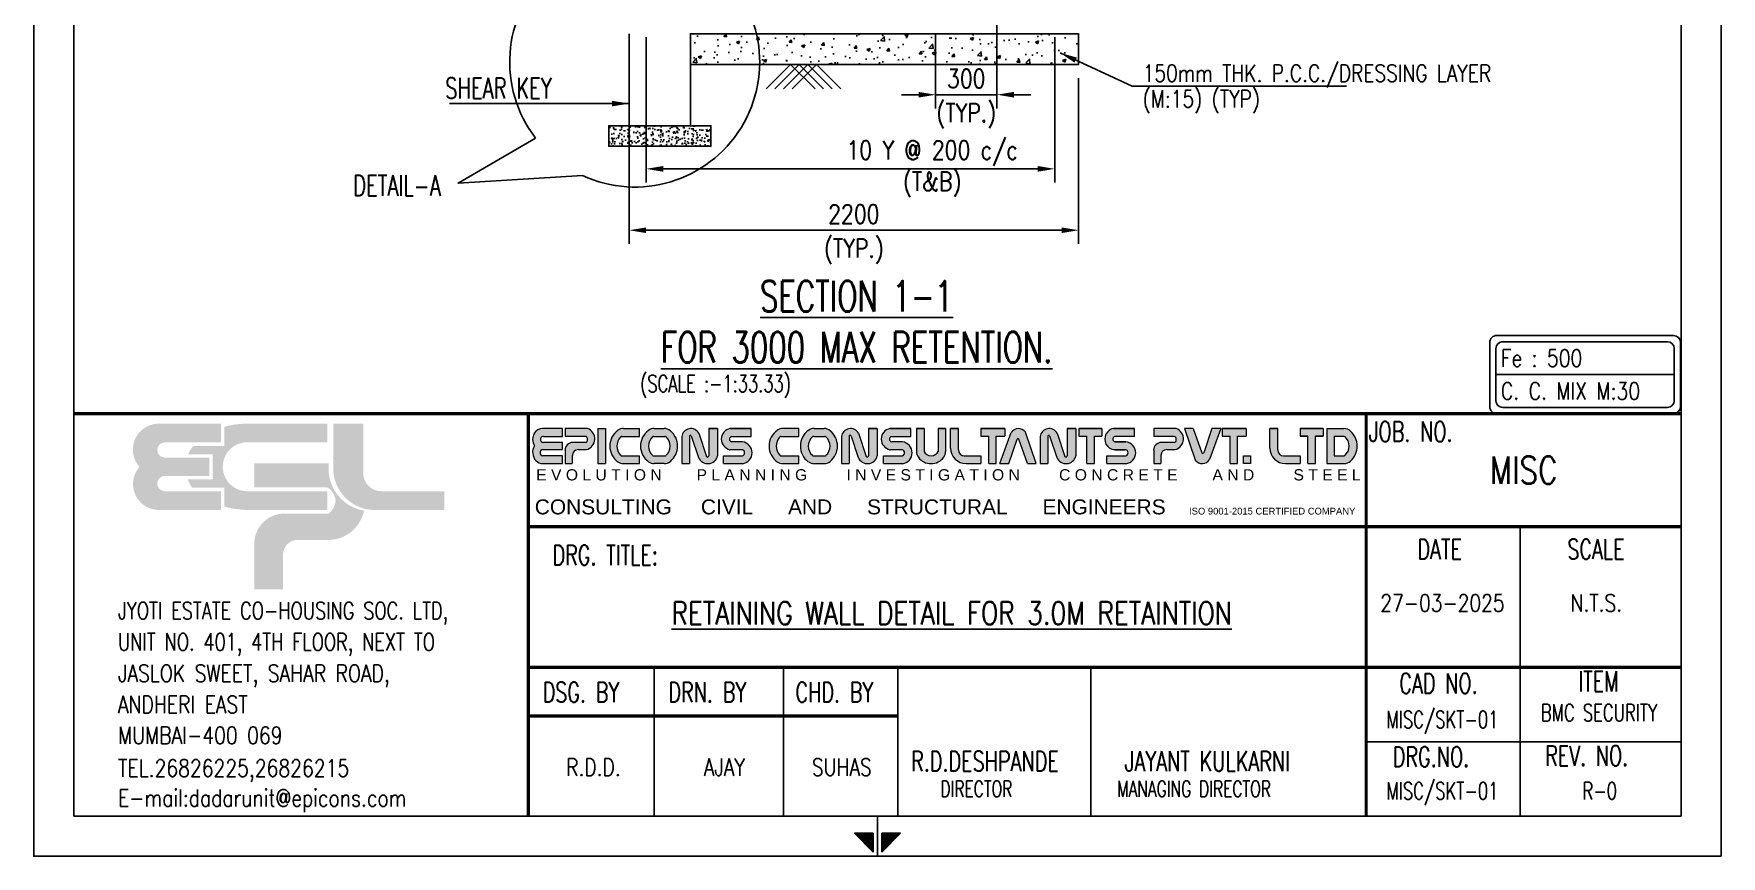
# Model space of a CAD drawing. Extents: x 455722 to 1142355, y -625363 to -272741.
# Drawn here: x 795205 to 819983, y -323193 to -311121 of the extents above; entities that cross this region are included whole.
import ezdxf
from ezdxf.enums import TextEntityAlignment as Align

# ---------------------------------------------------------------- set-up
doc = ezdxf.new("R2010")
doc.units = 0
doc.header["$LTSCALE"] = 500
doc.header["$MEASUREMENT"] = 0
doc.layers.get('DEFPOINTS').update_dxf_attribs({"color": 4})
doc.layers.add('00 ECPL LOGO', color=250, linetype='Continuous', lineweight=20)
doc.layers.add('00 ELEV-2', color=9, linetype='Continuous', lineweight=30)
for name, color, linetype in [('3CONRED', 1, 'Continuous'), ('PCC', 7, 'Continuous'), ('PNA', 10, 'Continuous'), ('S-DIM-1', 5, 'Continuous'), ('S-PCC', 9, 'Continuous'), ('S-RETAINING WALL', 6, 'Continuous'), ('S-TEXT', 2, 'Continuous'), ('S-TEXT-1', 4, 'Continuous'), ('S-TITIL', 6, 'Continuous'), ('TEXT', 4, 'Continuous'), ('TEXT (SHEET)', 4, 'Continuous'), ('TEXT NORMAL', 4, 'Continuous'), ('TITLE', 4, 'Continuous')]:
    doc.layers.add(name, color=color, linetype=linetype)
doc.styles.add('ROMANS', font='r.shx', dxfattribs={"width": 0.8, "height": 275, "bigfont": 'bigfont.shx'})
doc.styles.add('SEC. TEXT', font='arial.ttf', dxfattribs={"height": 180})
doc.dimstyles.new('dim100', dxfattribs={"dimtxt": 250, "dimasz": 250, "dimexe": 200, "dimexo": 200, "dimgap": 100, "dimtad": 1, "dimdec": 0, "dimzin": 0, "dimdsep": 46, "dimtxsty": 'ROMANS', "dimcen": 0, "dimclrd": 5, "dimclre": 5, "dimclrt": 4, "dimadec": 0, "dimazin": 0, "dimtfac": 1, "dimtdec": 0, "dimtix": 1, "dimtofl": 0, "dimtmove": 2, "dimatfit": 3, "dimfxl": 0, "dimtolj": 1, "dimtzin": 0, "dimlwd": -1, "dimlwe": -1, "dimarcsym": 0})
doc.dimstyles.new('dim33.33', dxfattribs={"dimtxt": 250, "dimasz": 250, "dimexe": 200, "dimexo": 200, "dimgap": 100, "dimtad": 1, "dimdec": 0, "dimlfac": 0.333331, "dimzin": 0, "dimdsep": 46, "dimtxsty": 'ROMANS', "dimcen": 0, "dimclrd": 5, "dimclre": 5, "dimclrt": 4, "dimadec": 0, "dimazin": 0, "dimtfac": 1, "dimtdec": 0, "dimtix": 1, "dimtofl": 0, "dimtmove": 2, "dimatfit": 3, "dimfxl": 0, "dimtolj": 1, "dimtzin": 0, "dimlwd": -1, "dimlwe": -1, "dimarcsym": 0})

# ---------------------------------------------------------------- blocks, each defined once
blk = doc.blocks.new('*D1362')
at = {"layer": 'DEFPOINTS', "color": 0}
for p in [(804197, -310971), (810197, -310971), (810197, -313104)]:
    blk.add_point(p, dxfattribs=at)
at = {"layer": 'S-DIM-1', "color": 5}
for p, q in [((804197, -311171), (804197, -313304)), ((810197, -311171), (810197, -313304)), ((804447, -313104), (809947, -313104))]:
    blk.add_line(p, q, dxfattribs=at)
for points in [[(804447, -313063), (804447, -313146), (804197, -313104)], [(809947, -313146), (809947, -313063), (810197, -313104)]]:
    blk.add_solid(points, dxfattribs=at)
at = {"layer": 'S-DIM-1', "color": 4, "insert": (808397, -313104), "char_height": 275, "attachment_point": 5, "style": 'ROMANS'}
blk.add_mtext('\\A1;10 Y @ 200 c/c\\P(T&B)', dxfattribs=at)
blk = doc.blocks.new('*D1363')
at = {"layer": 'DEFPOINTS', "color": 0}
for p in [(803947, -311571), (810547, -311571), (810547, -314005)]:
    blk.add_point(p, dxfattribs=at)
at = {"layer": 'S-RETAINING WALL', "color": 5}
for p, q in [((803947, -311771), (803947, -314205)), ((810547, -311771), (810547, -314205)), ((804197, -314005), (810297, -314005))]:
    blk.add_line(p, q, dxfattribs=at)
for points in [[(804197, -313964), (804197, -314047), (803947, -314005)], [(810297, -314047), (810297, -313964), (810547, -314005)]]:
    blk.add_solid(points, dxfattribs=at)
at = {"layer": 'S-RETAINING WALL', "color": 4, "char_height": 275, "attachment_point": 5, "style": 'ROMANS'}
for s, insert in [('\\A1;2200', (807247, -313768)), ('(TYP.)', (807247, -314315))]:
    blk.add_mtext(s, dxfattribs=dict(at, insert=insert))
blk = doc.blocks.new('*D1371')
at = {"layer": 'DEFPOINTS', "color": 0}
for p in [(808447, -310921), (809347, -310795), (808447, -312016)]:
    blk.add_point(p, dxfattribs=at)
at = {"layer": 'S-DIM-1', "color": 5}
for p, q in [((808447, -311121), (808447, -312216)), ((809347, -310995), (809347, -312216))]:
    blk.add_line(p, q, dxfattribs=at)
at = {"layer": 'S-DIM-1', "color": 5, "lineweight": -3}
for p, q in [((808197, -312016), (807947, -312016)), ((809347, -312016), (808447, -312016)), ((809597, -312016), (809847, -312016))]:
    blk.add_line(p, q, dxfattribs=at)
at = {"layer": 'S-DIM-1', "color": 5}
for points in [[(808197, -312058), (808197, -311975), (808447, -312016)], [(809597, -311975), (809597, -312058), (809347, -312016)]]:
    blk.add_solid(points, dxfattribs=at)
at = {"layer": 'S-DIM-1', "color": 4, "char_height": 275, "attachment_point": 5, "style": 'ROMANS'}
for s, insert in [('\\A1;300', (808897, -311779)), ('(TYP.)', (808897, -312326))]:
    blk.add_mtext(s, dxfattribs=dict(at, insert=insert))
blk = doc.blocks.new('MID')
at = {"layer": 'TEXT'}
for p, q in [((8.94, 1.07), (4.27, 5.74)), ((4.27, 5.74), (4.27, 1.07)), ((0, 0), (10, 0)), ((4.27, 1.07), (8.94, 1.07)), ((8.94, -1.07), (4.27, -5.74)), ((4.27, -1.07), (8.94, -1.07)), ((4.27, -5.74), (4.27, -1.07))]:
    blk.add_line(p, q, dxfattribs=at)
for points in [[(4.27, 5.74), (8.94, 1.07), (4.27, 1.07)], [(4.27, -5.74), (8.94, -1.07), (4.27, -1.07)]]:
    blk.add_solid(points, dxfattribs=at)
blk = doc.blocks.new('ecpl logo')
at = {"layer": '00 ECPL LOGO'}
for color, points in [(256, [(351, -827, 0.621111), (586, -1401), (1442, -1401), (1442, -1151), (682, -1151, -0.917622), (682, -948), (1285, -948), (1285, -702), (682, -702, -0.926164), (682, -501), (1442, -501), (1442, -251), (581, -251, 0.621111), (351, -827)]), (152, [(2940, -251), (2940, -863, 0.384329), (3453, -1401), (4422, -1401), (4422, -1151), (3582, -1151, -0.414214), (3340, -908), (3340, -251)]), (140, [(1887, -779), (1887, -1102), (2862, -1102, -0.232111), (2971, -1281, -0.194401), (2883, -1450), (2269, -1450, 0.364674), (1887, -1802), (1887, -2463), (2269, -2463), (2269, -1996, -0.414214), (2462, -1802), (2899, -1802, 0.338499), (3350, -1412, -0.371272), (2877, -839), (2877, -779)])]:
    blk.add_hatch(color=color, dxfattribs=at).paths.add_polyline_path(points)
h = blk.add_hatch(color=253, dxfattribs=at)
h.dxf.hatch_style = 1
h.paths.add_polyline_path([(995, -993, 0.07148), (1056, -1106), (1486, -1106), (1486, -1356, 0.065387), (1776, -1401), (2862, -1401), (2862, -1151), (1776, -1151, -0.910826), (1742, -501), (2862, -501), (2862, -251), (1776, -251, 0.069483), (1486, -291), (1486, -546), (1071, -546, 0.072407), (1003, -657), (1329, -657), (1329, -993)])
blk = doc.blocks.new('A4')
at = {"layer": '00 ECPL LOGO'}
h = blk.add_hatch(color=7, dxfattribs=at)
h.dxf.hatch_style = 1
h.paths.add_polyline_path([(247453, 1047), (247453, 1139), (247221, 1139, 0.261636), (247124, 1085, 0.285841), (247126, 937, 0.344902), (247143, 764, 0.204992), (247225, 729), (247453, 729), (247453, 820), (247230, 820, -1), (247225, 894), (247453, 894), (247453, 977), (247230, 977, -1), (247229, 1047)])
h = blk.add_hatch(color=7, dxfattribs=at)
h.dxf.hatch_style = 1
h.paths.add_polyline_path([(247745, 1139), (247483, 1139), (247483, 1047), (247732, 1047, -0.440545), (247732, 977), (247574, 977, 0.414214), (247483, 886), (247483, 729), (247568, 729), (247568, 825, -0.414214), (247637, 894), (247732, 894, 0.757811)])
h.paths.add_polyline_path([(247957, 1139), (247868, 1139), (247868, 729), (247957, 729)])
h.paths.add_polyline_path([(248355, 1139), (248167, 1139, 0.154275), (248102, 1119, 0.519672), (248102, 750, 0.154275), (248167, 729), (248355, 729), (248355, 820), (248148, 820, -0.210356), (248131, 828, -0.388707), (248131, 1039, -0.210356), (248148, 1047), (248355, 1047)])
h.paths.add_polyline_path([(248643, 1139), (248527, 1139, 0.159018), (248460, 1118, 0.507969), (248460, 751, 0.159018), (248527, 729), (248643, 729, 0.173791), (248715, 755, 0.472311), (248715, 1114, 0.173791)])
h.paths.add_polyline_path([(248651, 1047, -0.185052), (248666, 1041, -0.445894), (248666, 826, -0.185052), (248651, 820), (248522, 820, -0.185052), (248507, 826, -0.445894), (248507, 1041, -0.185052), (248522, 1047)], flags=16)
h.paths.add_polyline_path([(249049, 1084, 0.723435), (248849, 1047), (248849, 729), (248938, 729), (248938, 1047, -0.723435), (248960, 1056), (249044, 801, 0.724077), (249268, 820), (249268, 1139), (249166, 1139), (249166, 822, -0.755661), (249139, 813)])
h.paths.add_polyline_path([(249659, 1139), (249413, 1139, 0.823713), (249413, 892), (249558, 892, -0.713272), (249558, 820), (249337, 820), (249337, 729), (249558, 729, 0.900309), (249558, 984), (249430, 984, -0.746931), (249430, 1047), (249659, 1047)])
h = blk.add_hatch(color=7, dxfattribs=at)
h.dxf.hatch_style = 1
h.paths.add_polyline_path([(250219, 1139), (250031, 1139, 0.154275), (249966, 1119, 0.519672), (249966, 750, 0.154275), (250031, 729), (250219, 729), (250219, 820), (250011, 820, -0.210932), (249995, 828, -0.385278), (249994, 1039, -0.212895), (250011, 1047), (250219, 1047)])
h.paths.add_polyline_path([(250585, 1114, 0.173792), (250513, 1139), (250397, 1139, 0.159018), (250330, 1118, 0.507969), (250330, 751, 0.159018), (250397, 729), (250513, 729, 0.173792), (250585, 755, 0.472311)])
h.paths.add_polyline_path([(250521, 1047, -0.185053), (250536, 1041, -0.445893), (250536, 826, -0.185053), (250521, 820), (250392, 820, -0.185053), (250377, 826, -0.445893), (250377, 1041, -0.185053), (250392, 1047)], flags=16)
h.paths.add_polyline_path([(250717, 1047), (250717, 729), (250806, 729), (250806, 1047, -0.436861), (250818, 1060, -0.319738), (250829, 1052), (250912, 801, 0.724077), (251136, 820), (251136, 1139), (251034, 1139), (251034, 822, -0.755661), (251007, 813), (250917, 1084, 0.723435)])
h.paths.add_polyline_path([(251530, 1139), (251284, 1139, 0.823713), (251284, 892), (251429, 892, -0.713272), (251429, 820), (251208, 820), (251208, 729), (251429, 729, 0.900309), (251429, 984), (251302, 984, -0.746931), (251302, 1047), (251530, 1047)])
h.paths.add_polyline_path([(251683, 1139), (251595, 1139), (251595, 872, 0.160106), (251617, 804, 0.505303), (251913, 804, 0.160106), (251935, 872), (251935, 1139), (251849, 1139), (251849, 872, -0.621318), (251683, 872)])
h.paths.add_polyline_path([(252085, 1139), (251992, 1139), (251992, 911, 0.414214), (252175, 729), (252347, 729), (252347, 820), (252154, 820, -0.414214), (252085, 889)])
h.paths.add_polyline_path([(252628, 1139), (252347, 1139), (252347, 1049), (252439, 1049), (252439, 729), (252527, 729), (252527, 1049), (252628, 1049)])
h.paths.add_polyline_path([(252869, 1097, 0.539211), (252702, 1092), (252571, 729), (252674, 729), (252771, 1014, -0.708617), (252793, 1014), (252895, 729), (252994, 729)])
h.paths.add_polyline_path([(253241, 1084, 0.723435), (253040, 1047), (253040, 729), (253129, 729), (253129, 1047, -0.723435), (253151, 1056), (253235, 801, 0.724077), (253459, 820), (253459, 1139), (253357, 1139), (253357, 822, -0.755661), (253330, 813)])
h.paths.add_polyline_path([(253764, 1139), (253495, 1139), (253495, 1049), (253587, 1049), (253587, 729), (253676, 729), (253676, 1049), (253764, 1049)])
h.paths.add_polyline_path([(254145, 1139), (253916, 1139, 0.157568), (253849, 1118, 0.511532), (253849, 913, 0.157569), (253916, 892), (254044, 892, -0.713272), (254044, 820), (253823, 820), (253823, 729), (254044, 729, 0.900308), (254044, 984), (253921, 984), (253917, 984, -0.722204), (253917, 1049), (254145, 1049)])
h = blk.add_hatch(color=7, dxfattribs=at)
h.dxf.hatch_style = 1
h.paths.add_polyline_path([(254630, 1139), (254369, 1139), (254369, 1047), (254607, 1047, -0.270444), (254627, 1035, -0.26297), (254627, 989, -0.270444), (254607, 977), (254460, 977, 0.414214), (254369, 886), (254369, 729), (254454, 729), (254454, 825, -0.414214), (254522, 894), (254618, 894, 0.757811)])
h.paths.add_polyline_path([(254830, 1139), (254731, 1139), (254856, 772, 0.539211), (255024, 777), (255155, 1139), (255051, 1139), (254954, 855, -0.708617), (254932, 855)])
h.paths.add_polyline_path([(255452, 1139), (255171, 1139), (255171, 1049), (255262, 1049), (255262, 729), (255351, 729), (255351, 1049), (255452, 1049)])
h.paths.add_polyline_path([(255820, 1139), (255727, 1139), (255727, 911, 0.414214), (255910, 729), (256082, 729), (256082, 820), (255889, 820, -0.414214), (255820, 889)])
h.paths.add_polyline_path([(255502, 820), (255418, 820), (255418, 729), (255502, 729)])
h = blk.add_hatch(color=7, dxfattribs=at)
h.dxf.hatch_style = 1
h.paths.add_polyline_path([(256082, 1139), (256082, 1049), (256173, 1049), (256173, 729), (256262, 729), (256262, 1049), (256350, 1049), (256350, 1139)])
h.paths.add_polyline_path([(256394, 1139), (256394, 729), (256595, 729, 0.189446), (256673, 760, 0.435754), (256673, 1109, 0.189446), (256595, 1139)])
h.paths.add_polyline_path([(256598, 1049, -0.519112), (256598, 820), (256481, 820), (256481, 1049)], flags=16)
at = {"layer": '00 ECPL LOGO', "color": 7}
for p, q in [((247453, 1139), (247221, 1139)), ((247230, 1047), (247453, 1047)), ((247453, 1047), (247453, 1139)), ((247745, 1139), (247483, 1139)), ((247483, 1139), (247483, 1047)), ((247732, 1047), (247483, 1047)), ((247868, 1139), (247957, 1139)), ((247868, 1139), (247868, 729)), ((247957, 1139), (247957, 729)), ((248148, 1047), (248355, 1047)), ((248167, 1139), (248355, 1139)), ((248355, 1047), (248355, 1139)), ((248522, 1047), (248651, 1047)), ((248527, 1139), (248643, 1139)), ((248849, 1047), (248849, 729)), ((248938, 1047), (248938, 729)), ((248960, 1056), (249044, 801)), ((249049, 1084), (249139, 813)), ((249166, 1139), (249268, 1139)), ((249268, 1139), (249166, 1139)), ((249166, 1139), (249166, 820)), ((249268, 1139), (249268, 820)), ((249268, 1047), (249268, 1047)), ((249413, 1139), (249659, 1139)), ((249659, 1139), (249413, 1139)), ((249430, 1047), (249659, 1047)), ((249659, 1047), (249659, 1139)), ((250011, 1047), (250219, 1047)), ((250219, 1139), (250031, 1139)), ((250219, 1047), (250219, 1139)), ((250392, 1047), (250521, 1047)), ((250397, 1139), (250513, 1139)), ((250717, 1047), (250717, 729)), ((250806, 1047), (250806, 729)), ((250829, 1052), (250912, 801)), ((250917, 1084), (251007, 813)), ((251034, 1139), (251136, 1139)), ((251034, 1139), (251136, 1139)), ((251136, 1139), (251034, 1139)), ((251034, 1139), (251034, 820)), ((251136, 1139), (251136, 820)), ((251136, 1047), (251136, 1047)), ((251284, 1139), (251530, 1139)), ((251284, 1139), (251530, 1139)), ((251530, 1139), (251284, 1139)), ((251302, 1047), (251530, 1047)), ((251530, 1047), (251530, 1139)), ((251595, 1139), (251683, 1139)), ((251683, 1139), (251595, 1139)), ((251595, 1139), (251595, 872)), ((251683, 1139), (251683, 872)), ((251849, 1139), (251935, 1139)), ((251935, 1139), (251849, 1139)), ((251849, 1139), (251849, 872)), ((251935, 1139), (251935, 872)), ((251992, 1139), (252085, 1139)), ((252085, 1139), (251992, 1139)), ((251992, 911), (251992, 1139)), ((252085, 889), (252085, 1139)), ((252347, 1139), (252628, 1139)), ((252628, 1139), (252347, 1139)), ((252347, 1139), (252347, 1049)), ((252347, 1049), (252439, 1049)), ((252439, 729), (252439, 1049)), ((252527, 729), (252527, 1049)), ((252527, 1049), (252628, 1049)), ((252571, 729), (252702, 1092)), ((252628, 1139), (252628, 1049)), ((252674, 729), (252771, 1014)), ((252895, 729), (252793, 1014)), ((252994, 729), (252869, 1097)), ((253040, 1047), (253040, 729)), ((253129, 1047), (253129, 729)), ((253151, 1056), (253235, 801)), ((253241, 1084), (253330, 813)), ((253357, 1139), (253459, 1139)), ((253357, 1139), (253459, 1139)), ((253459, 1139), (253357, 1139)), ((253357, 1139), (253459, 1139)), ((253357, 1139), (253357, 820)), ((253459, 1139), (253459, 820)), ((253459, 1047), (253459, 1047)), ((253495, 1139), (253764, 1139)), ((253764, 1139), (253495, 1139)), ((253495, 1139), (253764, 1139)), ((253495, 1139), (253764, 1139)), ((253764, 1139), (253495, 1139)), ((253495, 1139), (253495, 1049)), ((253495, 1049), (253587, 1049)), ((253495, 1049), (253587, 1049)), ((253587, 729), (253587, 1049)), ((253676, 729), (253676, 1049)), ((253676, 1049), (253764, 1049)), ((253676, 1049), (253764, 1049)), ((253764, 1139), (253764, 1049)), ((253899, 1139), (254145, 1139)), ((253899, 1139), (254145, 1139)), ((254145, 1139), (253916, 1139)), ((253917, 1049), (254145, 1049)), ((254145, 1047), (254145, 1139)), ((254630, 1139), (254369, 1139)), ((254369, 1139), (254369, 1047)), ((254607, 1047), (254369, 1047)), ((254830, 1139), (254731, 1139)), ((254830, 1139), (254731, 1139)), ((254731, 1139), (254856, 772)), ((254830, 1139), (254932, 855)), ((255051, 1139), (254954, 855)), ((255155, 1139), (255024, 777)), ((255155, 1139), (255051, 1139)), ((255097, 1139), (255051, 1139)), ((255155, 1139), (255051, 1139)), ((255171, 1139), (255452, 1139)), ((255452, 1139), (255171, 1139)), ((255171, 1139), (255452, 1139)), ((255171, 1139), (255452, 1139)), ((255171, 1139), (255452, 1139)), ((255171, 1139), (255171, 1049)), ((255171, 1049), (255262, 1049)), ((255171, 1049), (255262, 1049)), ((255262, 729), (255262, 1049)), ((255351, 729), (255351, 1049)), ((255351, 1049), (255452, 1049)), ((255351, 1049), (255452, 1049)), ((255452, 1139), (255452, 1049)), ((255727, 1139), (255820, 1139)), ((255820, 1139), (255727, 1139)), ((255727, 911), (255727, 1139)), ((255820, 889), (255820, 1139)), ((256082, 1139), (256350, 1139)), ((256350, 1139), (256082, 1139)), ((256082, 1139), (256082, 1049)), ((256082, 1049), (256173, 1049)), ((256173, 1049), (256082, 1049)), ((256173, 729), (256173, 1049)), ((256262, 729), (256262, 1049)), ((256262, 1049), (256350, 1049)), ((256262, 1049), (256350, 1049)), ((256350, 1049), (256262, 1049)), ((256350, 1139), (256350, 1049)), ((256394, 1139), (256595, 1139)), ((256394, 1139), (256394, 729)), ((256481, 1049), (256481, 820)), ((256481, 1049), (256590, 1049)), ((247225, 894), (247453, 894)), ((247453, 820), (247225, 820)), ((247453, 977), (247230, 977)), ((247453, 894), (247453, 977)), ((247453, 729), (247453, 820)), ((247483, 886), (247483, 729)), ((247568, 825), (247568, 729)), ((247732, 977), (247574, 977)), ((247637, 894), (247732, 894)), ((248148, 820), (248355, 820)), ((248355, 729), (248355, 820)), ((248522, 820), (248651, 820)), ((249268, 820), (249268, 820)), ((249337, 729), (249337, 820)), ((249337, 820), (249558, 820)), ((249558, 892), (249413, 892)), ((249558, 984), (249430, 984)), ((250011, 820), (250219, 820)), ((250219, 729), (250219, 820)), ((250392, 820), (250521, 820)), ((251208, 729), (251208, 820)), ((251208, 820), (251429, 820)), ((251208, 820), (251429, 820)), ((251429, 892), (251284, 892)), ((251429, 984), (251302, 984)), ((252154, 820), (252347, 820)), ((252347, 820), (252347, 729)), ((253459, 820), (253459, 820)), ((253823, 729), (253823, 820)), ((253823, 820), (254044, 820)), ((253823, 820), (254044, 820)), ((253823, 820), (254044, 820)), ((254044, 892), (253899, 892)), ((253916, 892), (254034, 892)), ((254044, 984), (253917, 984)), ((253921, 984), (254044, 984)), ((254369, 886), (254369, 729)), ((254454, 825), (254454, 729)), ((254607, 977), (254460, 977)), ((254522, 894), (254618, 894)), ((255889, 820), (256082, 820)), ((256082, 820), (256082, 729)), ((256481, 820), (256590, 820)), ((247225, 729), (247453, 729)), ((247483, 729), (247568, 729)), ((247868, 729), (247957, 729)), ((248167, 729), (248355, 729)), ((248643, 729), (248527, 729)), ((248849, 729), (248938, 729)), ((249148, 729), (249166, 729)), ((249166, 730), (249166, 729)), ((249337, 729), (249558, 729)), ((249337, 729), (249558, 729)), ((250031, 729), (250219, 729)), ((250397, 729), (250513, 729)), ((250717, 729), (250806, 729)), ((250717, 729), (250806, 729)), ((250717, 729), (250806, 729)), ((251208, 729), (251429, 729)), ((251208, 729), (251429, 729)), ((251208, 729), (251429, 729)), ((252175, 729), (252347, 729)), ((252175, 729), (252347, 729)), ((252439, 729), (252527, 729)), ((252439, 729), (252527, 729)), ((252571, 729), (252674, 729)), ((252628, 729), (252674, 729)), ((252895, 729), (252994, 729)), ((252895, 729), (252994, 729)), ((253040, 729), (253129, 729)), ((253040, 729), (253129, 729)), ((253040, 729), (253129, 729)), ((253587, 729), (253676, 729)), ((253587, 729), (253676, 729)), ((253587, 729), (253676, 729)), ((253587, 729), (253676, 729)), ((253823, 729), (254044, 729)), ((253823, 729), (254044, 729)), ((253823, 729), (254044, 729)), ((253823, 729), (254044, 729)), ((253823, 729), (254044, 729)), ((254369, 729), (254454, 729)), ((255262, 729), (255351, 729)), ((255262, 729), (255351, 729)), ((255262, 729), (255351, 729)), ((255910, 729), (256082, 729)), ((255910, 729), (256082, 729)), ((256173, 729), (256262, 729)), ((256173, 729), (256262, 729)), ((256173, 729), (256262, 729)), ((256173, 729), (256262, 729)), ((256187, 729), (256262, 729)), ((256187, 729), (256262, 729)), ((256187, 729), (256262, 729)), ((256187, 729), (256262, 729)), ((256394, 729), (256595, 729))]:
    blk.add_line(p, q, dxfattribs=at)
blk.add_lwpolyline([(255418, 820), (255502, 820), (255502, 729), (255418, 729)], close=True, dxfattribs=at)
for centre, radius, start, end in [((247244, 1012), 140, 148.648, 212.4563), ((247221, 1026), 114, 90, 148.648), ((247230, 1012), 34.7, 88.7637, 271.2363), ((247704, 1018), 128, 282.7188, 71.3398), ((247700, 1012), 47, 312.4487, 47.5513), ((248232, 934), 225, 125.0807, 234.9193), ((248247, 934), 157, 137.5171, 222.4829), ((248167, 1026), 114, 90, 125.0807), ((248148, 1024), 22.8, 90, 137.5171), ((248593, 934), 227, 126.1417, 233.8583), ((248603, 934), 144, 131.9364, 228.0636), ((248527, 1026), 114, 90, 126.1417), ((248522, 1024), 22.8, 90, 131.9364), ((248643, 1026), 114, 50.5638, 90), ((248651, 1024), 22.8, 48.0636, 90), ((248569, 934), 144, 311.9364, 48.0636), ((248568, 934), 232, 309.4362, 50.5638), ((248955, 1032), 107, 28.75, 172.2831), ((248950, 1048), 12.7, 40.0191, 183.5523), ((249437, 1016), 126, 101.0425, 258.9575), ((249440, 1015), 32.9, 106.4856, 253.5144), ((250095, 934), 225, 125.0807, 234.9193), ((250111, 934), 158, 138.0741, 222.3563), ((250031, 1026), 114, 90, 125.0807), ((250011, 1024), 22.8, 90, 138.0741), ((250463, 934), 227, 126.1417, 233.8583), ((250473, 934), 144, 131.9364, 228.0636), ((250397, 1026), 114, 90, 126.1417), ((250392, 1024), 22.8, 90, 131.9364), ((250513, 1026), 114, 50.5638, 90), ((250521, 1024), 22.8, 48.0636, 90), ((250439, 934), 144, 311.9364, 48.0636), ((250438, 934), 232, 309.4362, 50.5638), ((250823, 1032), 107, 28.75, 172.2831), ((250818, 1048), 12.7, 89.1577, 183.5523), ((250818, 1049), 11.4, 18.2334, 89.1577), ((251308, 1016), 126, 101.0425, 258.9575), ((251311, 1015), 32.9, 106.4856, 253.5144), ((252787, 1039), 100, 35.166, 148.5022), ((252782, 1010), 11.4, 19.7665, 161.0546), ((253147, 1032), 107, 28.75, 172.2831), ((253142, 1048), 12.7, 40.0191, 183.5523), ((253923, 1016), 126, 125.818, 234.182), ((253916, 1026), 114, 90, 125.818), ((253927, 1016), 34.4, 108.3261, 238.1957), ((253921, 1006), 22.8, 238.1957, 270), ((254607, 1024), 22.8, 29.4672, 90), ((254607, 1000), 22.8, 270, 330.5328), ((254590, 1018), 128, 282.7188, 71.3398), ((254586, 1012), 47, 330.5328, 29.4672), ((256590, 1026), 22.8, 51.4816, 90), ((256595, 1026), 114, 47.0907, 90), ((256517, 935), 140, 308.5184, 51.4816), ((256511, 934), 238, 312.9093, 47.0907), ((247244, 861), 140, 147.5437, 223.6612), ((247228, 857), 36.8, 94.0242, 265.9758), ((247574, 886), 91.1, 90, 180), ((247637, 825), 68.3, 90, 180), ((248148, 843), 22.8, 222.4829, 270), ((248522, 843), 22.8, 228.0636, 270), ((248651, 843), 22.8, 270, 311.9364), ((249153, 847), 118, 203.2219, 346.755), ((249151, 821), 15, 214.0796, 357.6127), ((249544, 856), 128, 276.006, 83.994), ((249546, 856), 37.8, 289.0016, 70.9984), ((250011, 843), 22.8, 222.3563, 270), ((250392, 843), 22.8, 228.0636, 270), ((250521, 843), 22.8, 270, 311.9364), ((251021, 847), 118, 203.2219, 346.8516), ((251019, 821), 15, 214.0796, 357.6127), ((251416, 856), 128, 276.006, 83.994), ((251417, 856), 37.8, 289.0016, 70.9984), ((251708, 872), 114, 180, 216.3848), ((251765, 913), 184, 216.3848, 323.6152), ((251766, 913), 92.7, 206.2931, 333.7069), ((251821, 872), 114, 323.6152, 0), ((252175, 911), 182, 180, 270), ((252154, 889), 68.3, 180, 270), ((253344, 847), 118, 203.2219, 346.755), ((253343, 821), 15, 214.0796, 357.6127), ((253916, 1006), 114, 234.182, 270), ((254031, 856), 128, 276.006, 83.994), ((254032, 856), 37.8, 289.0016, 70.9984), ((254460, 886), 91.1, 90, 180), ((254522, 825), 68.3, 90, 180), ((254943, 859), 11.4, 199.7665, 341.0546), ((255910, 911), 182, 180, 270), ((255889, 889), 68.3, 180, 270), ((256590, 843), 22.8, 270, 308.5184), ((247225, 843), 114, 223.6612, 270), ((248167, 843), 114, 234.9193, 270), ((248527, 843), 114, 233.8583, 270), ((248643, 843), 114, 270, 309.4362), ((250031, 843), 114, 234.9193, 270), ((250397, 843), 114, 233.8583, 270), ((250513, 843), 114, 270, 309.4362), ((254938, 829), 100, 215.166, 328.5022), ((256595, 843), 114, 270, 312.9093)]:
    blk.add_arc(centre, radius, start, end, dxfattribs=at)
at = {"layer": '3CONRED'}
blk.add_line((260538, -2522), (256855, -2522), dxfattribs=at)
at = {"layer": 'PNA', "color": 5}
for p, q in [((258658, -3392), (258658, -8)), ((248525, -3392), (248525, -1653)), ((250040, -3392), (250040, -1653)), ((251377, -3392), (251377, -1653)), ((253633, -3392), (253633, -1653))]:
    blk.add_line(p, q, dxfattribs=at)
at = {"layer": 'PNA', "color": 4}
blk.add_lwpolyline([(261008, -3862), (241268, -3862), (241268, 24056), (261008, 24056)], close=True, dxfattribs=at)
at = {"layer": 'PNA', "color": 3}
blk.add_lwpolyline([(260538, -3392), (241738, -3392), (241738, 23586), (260538, 23586)], close=True, dxfattribs=at)
at = {"layer": 'PNA', "color": 1, "const_width": 37.6}
for points in [[(241738, 1314), (260538, 1314)], [(247053, -3392), (247053, 1314)], [(256855, -3392), (256855, 1314)], [(247053, -8), (260538, -8)], [(247053, -1653), (260538, -1653)], [(247053, -2221), (251377, -2221)]]:
    blk.add_lwpolyline(points, dxfattribs=at)
at = {"layer": '00 ELEV-2', "xscale": 0.8756090370211822, "yscale": 0.8756090370211822, "zscale": 0.8756090370211822}
blk.add_blockref('ecpl logo', (242198, 1415), dxfattribs=at)
at = {"layer": 'TEXT (SHEET)', "color": 4, "xscale": 47, "yscale": 47, "zscale": 47, "rotation": 270}
blk.add_blockref('MID', (251138, -3392), dxfattribs=at)
at = {"layer": '00 ECPL LOGO', "color": 7, "attachment_point": 1, "style": 'SEC. TEXT'}
for s, insert, char_height, width in [('E V O L U T I O N        P L A N N I N G         I N V E S T I G A T I O N         C O N C R E T E        A N D         S T E E L', (247146, 664), 131.341, 390085.8), ('CONSULTING     CIVIL      AND      STRUCTURAL      ENGINEERS', (247129, 311), 175.12, 434094.76), ('ISO 9001-2015 CERTIFIED COMPANY', (254783, 213), 78.8, 380266.94)]:
    blk.add_mtext(s, dxfattribs=dict(at, insert=insert, char_height=char_height, width=width))
at = {"layer": 'S-TEXT-1', "style": 'ROMANS'}
for s, height, width, p in [('JYOTI ESTATE CO-HOUSING SOC. LTD,', 201.97, 0.75, (242254, -1091, 6)), ('UNIT NO. 401, 4TH FLOOR, NEXT TO', 201.97, 0.75, (242254, -1457, 6)), ('JASLOK SWEET, SAHAR ROAD,', 201.23, 0.8, (242254, -1823, 6)), ('ANDHERI EAST', 201.23, 0.8, (242254, -2188, 6)), ('MUMBAI-400 069', 201.23, 0.8, (242254, -2549, 6)), ('TEL.26826225,26826215', 201.23, 0.8, (242254, -2932, 6)), ('E-mail:dadarunit@epicons.com', 201.23, 0.8, (242254, -3281, 6))]:
    blk.add_text(s, height=height, dxfattribs=dict(at, width=width)).set_placement(p)
at = {"layer": 'TEXT (SHEET)', "style": 'ROMANS', "width": 0.7}
for s, height, p in [(' JOB. NO.', 235, (256773, 986)), ('DATE', 235, (257454, -389)), ('SCALE', 235, (259208, -389)), (' DRG. TITLE:', 235, (247223, -458)), ('CAD NO.', 235, (257242, -1958)), ('ITEM', 235, (259336, -1934)), (' DRG.NO.', 235, (257052, -2816)), (' REV. NO.', 235, (258835, -2804)), ('DIRECTOR', 188, (251875, -3168)), (' MANAGING DIRECTOR', 188, (253851, -3168))]:
    blk.add_text(s, height=height, dxfattribs=at).set_placement(p)
at = {"layer": 'TEXT NORMAL', "style": 'ROMANS', "width": 0.7}
for s, p in [(' DSG. BY', (247108, -2061)), (' DRN. BY', (248579, -2061)), (' CHD. BY', (250066, -2061))]:
    blk.add_text(s, height=235, dxfattribs=at).set_placement(p)
at = {"layer": 'TITLE', "color": 4, "style": 'ROMANS', "width": 0.7}
for s, p in [('R.D.DESHPANDE', (251531, -2868)), (' JAYANT KULKARNI', (253918, -2868))]:
    blk.add_text(s, height=235, dxfattribs=at).set_placement(p)

msp = doc.modelspace()

# ---------------------------------------------------------------- hatches: boundary and pattern name
at = {"layer": 'PCC'}
h = msp.add_hatch(dxfattribs=at)
h.set_pattern_fill('AR-CONC', color=8, scale=22.5, angle=180, style=0)
h.set_pattern_definition([(130, (1129031.35, -392429), (-161.38354, -14.11923), [16.875, -185.625]), (185, (1129031.35, -392429), (31.21905, 169.24323), [13.5, -148.5]), (79.5486, (1129017.9, -392430.18), (-130.16461, 155.1239), [14.34154, -157.756975]), (133.8158, (1129031.35, -392384), (-240.12924, -37.24178), [25.3125, -278.4375]), (83.3644, (1129011.34, -392387.1), (-210.29911, 219.17652), [21.51231, -236.63542]), (188.8158, (1129031.35, -392384), (-210.29894, 219.17669), [20.25, -222.75]), (159, (1129008.85, -392395.25), (-134.304087, -90.58925), [16.875, -185.625]), (214, (1129008.85, -392395.25), (-54.74595, 163.15876), [13.5, -148.5]), (108.5486, (1128997.66, -392402.8), (-189.05009, 72.56936), [14.34154, -157.756975]), (142.5, (1129031.35, -392429), (-2.735967, 74.901117), [0, -146.7, 0, -150.75, 0, -149.0625]), (172.5, (1129031.35, -392429), (-59.190646, 88.742635), [0, -85.95, 0, -143.325, 0, -56.8125]), (212.5, (1129081.525, -392429), (-120.110048, -5.074846), [0, -56.25, 0, -175.5, 0, -232.875]), (222.5, (1129104.02, -392429), (-131.216888, 22.52362), [0, -73.125, 0, -116.55, 0, -165.375])])
h.paths.add_polyline_path([(804846.862, -312471.472), (805146.862, -312471.472), (805146.862, -312771.472), (803946.862, -312771.472), (803646.862, -312771.472), (803646.862, -312471.472), (803946.862, -312471.472)])
at = {"layer": 'S-PCC', "linetype": 'ByBlock'}
h = msp.add_hatch(dxfattribs=at)
h.set_pattern_fill('AR-CONC,_O', color=256, scale=66.666667)
h.set_pattern_definition([(50, (-16291660.56, 100205.75), (478.173455, -41.834757), [50, -550]), (355, (-16291660.56, 100205.75), (-92.500889, 501.461422), [40, -440]), (100.4514445, (-16291620.7, 100202.26), (385.672564, 459.626661), [42.493461, -467.428075]), (46.1842, (-16291660.56, 100339.1), (711.49422, -110.346187), [75, -825]), (96.6356355, (-16291601.3, 100329.9), (623.107964, 649.4124), [63.740228, -701.142507]), (351.184164, (-16291660.6, 100339.1), (623.107963, 649.4124), [60, -660]), (21, (-16291593.9, 100305.75), (397.938035, -268.412594), [50, -550]), (326, (-16291593.9, 100305.75), (162.210221, 483.433363), [40, -440]), (71.4514447, (-16291560.74, 100283.4), (560.148251, 215.020769), [42.49346, -467.428075]), (37.5, (-16291660.56, 100205.75), (8.1065702, 221.9292359), [0, -434.6666667, 0, -446.6666667, 0, -441.6666667]), (7.5, (-16291660.56, 100205.75), (175.3796916, 262.9411413), [0, -254.6666667, 0, -424.6666667, 0, -168.3333333]), (327.5, (-16291809.23, 100205.75), (355.8816241, -15.0365812), [0, -166.6666667, 0, -520, 0, -690]), (317.5, (-16291875.9, 100205.75), (388.7907796, 66.736655), [0, -216.6666667, 0, -345.3333333, 0, -490])])
h.paths.add_polyline_path([(804846.862, -311571.472), (804846.862, -311121.472), (810546.862, -311121.472), (810546.862, -311571.472)])

# ---------------------------------------------------------------- linework, layer by layer
at = {"layer": 'PCC', "color": 8, "elevation": -8.324}
msp.add_lwpolyline([(804846.862, -312471.472), (805146.862, -312471.472), (805146.862, -312771.472), (803946.862, -312771.472), (803646.862, -312771.472), (803646.862, -312471.472), (803946.862, -312471.472)], dxfattribs=at)
at = {"layer": 'S-PCC', "elevation": -8.324}
msp.add_lwpolyline([(804846.862, -311571.472), (804846.862, -311121.472), (810546.862, -311121.472), (810546.862, -311571.472)], close=True, dxfattribs=at)
for points in [[(806676.573, -311929.445), (806318.6, -311571.472), (805960.627, -311929.445)], [(806803.135, -311929.445), (806445.163, -311571.472), (806087.19, -311929.445)], [(806929.698, -311929.445), (806571.725, -311571.472), (806213.752, -311929.445)], [(807056.26, -311929.445), (806698.288, -311571.472), (806340.315, -311929.445)]]:
    msp.add_lwpolyline(points, dxfattribs=at)
at = {"layer": 'S-RETAINING WALL', "color": 130}
for p, q in [((803946.862, -311121.472, -8.324), (803946.862, -312471.472, -8.324)), ((804846.862, -311121.472, -8.324), (804846.862, -312471.472, -8.324)), ((804846.862, -312471.472, -8.324), (803946.862, -312471.472, -8.324))]:
    msp.add_line(p, q, dxfattribs=at)
at = {"layer": 'S-TEXT', "color": 2, "ltscale": 11, "elevation": -8.324}
msp.add_lwpolyline([(802572.537, -312652.395), (801436.634, -313313.558), (803260.305, -313202.33)], dxfattribs=at)
at = {"layer": 'S-TEXT', "color": 2, "ltscale": 11}
msp.add_arc((804029.013, -311535.916, -8.324), 1835.17, 245.2363728, 217.472373, dxfattribs=at)
at = {"layer": 'TITLE', "color": 2}
msp.add_line((816675.697, -316123.677, -8.324), (819293.292, -316123.677, -8.324), dxfattribs=at)
at = {"layer": 'TITLE', "color": 2, "elevation": -8.324}
for points in [[(816684.667, -316697.014), (819284.322, -316697.014, 0.414213562), (819383.887, -316597.449), (819383.887, -315649.906, 0.414213562), (819284.322, -315550.34), (816684.667, -315550.34, 0.414213563), (816585.102, -315649.906), (816585.102, -316597.449, 0.414213563)], [(816775.263, -316606.419), (819193.726, -316606.419, 0.414213562), (819293.292, -316506.853), (819293.292, -315740.501, 0.414213562), (819193.726, -315640.936), (816775.263, -315640.936, 0.414213563), (816675.697, -315740.501), (816675.697, -316506.853, 0.414213563)]]:
    msp.add_lwpolyline(points, format="xyb", close=True, dxfattribs=at)

# ---------------------------------------------------------------- block references
at = {"xscale": 1.255230125522994, "yscale": 1.255230125522994, "zscale": 1.255230125522994}
msp.add_blockref('A4', (492357.566, -318346.097, -8.324), dxfattribs=at)

# ---------------------------------------------------------------- texts
at = {"layer": 'S-TEXT', "color": 2, "ltscale": 11, "style": 'ROMANS', "width": 0.7}
msp.add_text('DETAIL-A', height=300, dxfattribs=at).set_placement((800537.876, -313499.317, -110.28), align=Align.CENTER)
at = {"layer": 'S-TEXT', "style": 'ROMANS'}
for s, height, width, p in [('(SCALE :-1:33.33)', 250, 0.7, (805216.607, -316256.374, 11.093)), ('27-03-2025', 251.046, 0.8, (815889.539, -319476.93, -8.324)), ('N.T.S.', 251.046, 0.8, (818149.402, -319476.93, -8.324)), ('MISC/SKT-01', 251.04603, 0.7, (815889.539, -321187.023, -8.324)), ('BMC SECURITY', 251.04603, 0.7, (818189.512, -321086.911, -8.324)), ('R.D.D.', 251.046, 0.8, (803423.137, -321885.501, -8.324)), ('AJAY', 251.046, 0.8, (805346.709, -321885.501, -8.324)), ('SUHAS', 251.046, 0.8, (807070.163, -321885.501, -8.324)), ('MISC/SKT-01', 251.04603, 0.7, (815889.539, -322233.778, -8.324)), ('R-0', 251.046, 0.7, (818199.796, -322233.778, -8.324))]:
    msp.add_text(s, height=height, dxfattribs=dict(at, width=width)).set_placement(p, align=Align.MIDDLE_CENTER)
at = {"layer": 'S-TEXT-1', "style": 'ROMANS', "width": 0.8}
for s, p in [('150mm THK. P.C.C./DRESSING LAYER', (811488.534, -311700.187, 181.263)), ('(M:15) (TYP)', (811488.534, -312076.758, 181.263))]:
    msp.add_text(s, height=250, dxfattribs=at).set_placement(p, align=Align.MIDDLE_LEFT)
at = {"layer": 'S-TEXT-1', "style": 'ROMANS', "width": 0.7}
msp.add_text('SHEAR KEY', height=300, dxfattribs=at).set_placement((802029.03, -312069.388, -224.303), align=Align.CENTER)
at = {"layer": 'S-TITIL', "style": 'ROMANS', "width": 0.7}
for s, p in [('%%USECTION 1-1', (807286.607, -314973.374, 11.093)), ('%%UFOR 3000 MAX RETENTION.', (807286.607, -315723.374, 11.093))]:
    msp.add_text(s, height=450, dxfattribs=at).set_placement(p, align=Align.MIDDLE_CENTER)
at = {"layer": 'TEXT', "color": 1, "style": 'ROMANS', "width": 0.8}
msp.add_text('MISC', height=397.714, dxfattribs=at).set_placement((817081.67, -317526.322, -8.324), align=Align.MIDDLE_CENTER)
msp.add_text('%%URETAINING WALL DETAIL FOR 3.0M RETAINTION', height=334.72803, dxfattribs=at).set_placement((804570.057, -319624.225, -8.324), align=Align.MIDDLE_LEFT)
at = {"layer": 'TITLE', "style": 'ROMANS', "width": 0.8}
for s, p in [('Fe : 500', (816748.638, -315882.306, -8.324)), ('C. C. MIX M:30', (816748.638, -316365.048, -8.324))]:
    msp.add_text(s, height=252.5168, dxfattribs=at).set_placement(p, align=Align.MIDDLE_LEFT)

# ---------------------------------------------------------------- dimensions: what is measured, and where the dimension line sits
at = {"layer": 'S-DIM-1'}
dim = msp.add_linear_dim(base=(808446.862, -312016.293, -8.324), p1=(809346.862, -310794.668, -8.324), p2=(808446.862, -310921.472, -8.324), angle=180, text='<>\\X(TYP.)', dimstyle='dim33.33', override={"dimtxt": 250, "dimasz": 250, "dimtofl": 1, "dimtmove": 0, "dimlwd": 65533}, dxfattribs=at)
dim.commit()
dim.dimension.update_dxf_attribs({"geometry": '*D1371', "text_midpoint": (808896.862, -312016.293, -8.324)})
dim = msp.add_linear_dim(base=(810196.862, -313104.293, 11.093), p1=(804196.862, -310971.472, -8.324), p2=(810196.862, -310971.472, -8.324), text='10 Y @ 200 c/c\\X(T&B)', dimstyle='dim33.33', override={"dimtxt": 250, "dimasz": 250, "dimtmove": 0}, dxfattribs=at)
dim.commit()
dim.dimension.update_dxf_attribs({"geometry": '*D1362', "text_midpoint": (808396.862, -313104.293, 11.093), "dimtype": 160})
at = {"layer": 'S-RETAINING WALL', "color": 130}
dim = msp.add_linear_dim(base=(810546.862, -314005.293, 11.093), p1=(803946.862, -311571.472, -8.324), p2=(810546.862, -311571.472, -8.324), text='<>\\X(TYP.)', dimstyle='dim33.33', override={"dimtxt": 250, "dimasz": 250, "dimtmove": 0}, dxfattribs=at)
dim.commit()
dim.dimension.update_dxf_attribs({"geometry": '*D1363', "text_midpoint": (807246.862, -314005.293, 11.093)})

# ---------------------------------------------------------------- leaders
at = {"layer": 'S-DIM-1'}
msp.add_leader([(810276.362, -311403.016, -8.324), (811332.862, -311888.472, -8.324), (814481.786, -311888.472, -8.324)], dimstyle='dim100', dxfattribs=at)
at = {"layer": 'S-TEXT-1', "ltscale": 0.3}
msp.add_leader([(803946.862, -312146.235, -8.324), (801310.684, -312146.235, -8.324)], dimstyle='dim33.33', override={"dimgap": 100, "dimtad": 0, "dimarcsym": 1}, dxfattribs=at)

doc.saveas('drawing.dxf')
